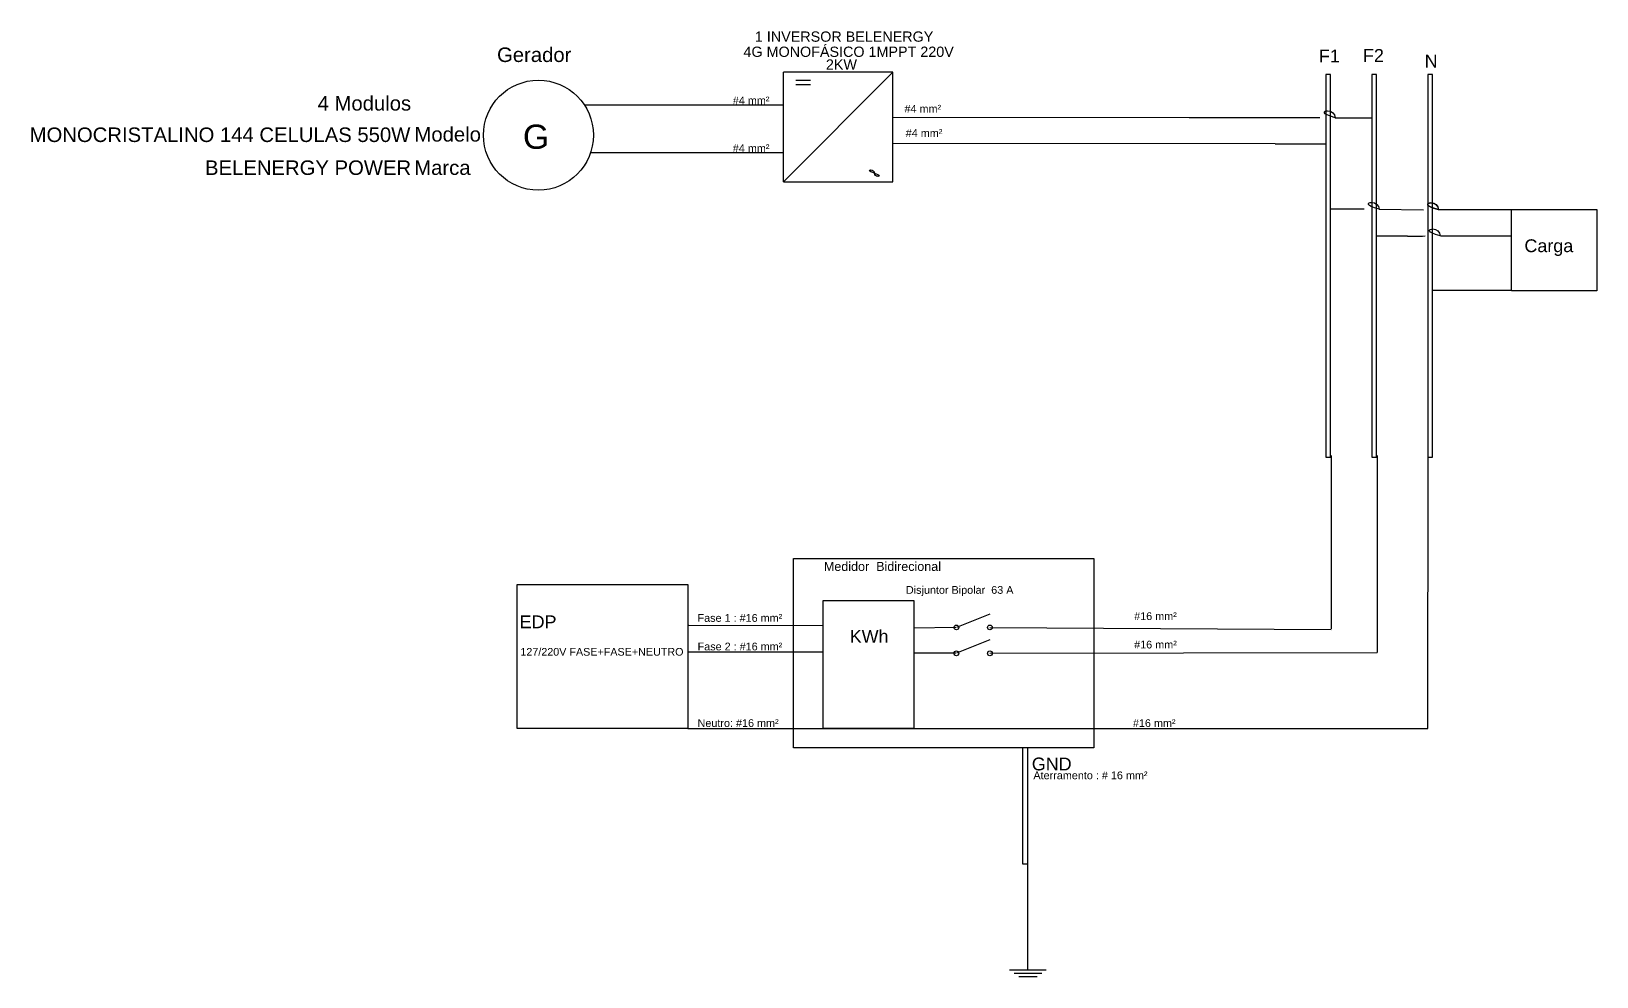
# Model space of a CAD drawing. Header units: millimetres. Extents: x 344681662394 to 344681691117, y 218251207113 to 218251224459.
import ezdxf

# ---------------------------------------------------------------- set-up
doc = ezdxf.new("R2010")
doc.units = ezdxf.units.MM
doc.styles.add('arial', font='arial.ttf')
doc.styles.get("Standard").update_dxf_attribs({"font": 'arial.ttf'})

msp = doc.modelspace()

# ---------------------------------------------------------------- linework, layer by layer
for p, q in [((344681678205, 218251223708), (344681676193, 218251223708)), ((344681678205, 218251223708), (344681676193, 218251221700)), ((344681676193, 218251221698), (344681676193, 218251223708)), ((344681676420, 218251223564), (344681676689, 218251223564)), ((344681676420, 218251223482), (344681676689, 218251223482)), ((344681678205, 218251221698), (344681678205, 218251223708)), ((344681686148, 218251223665), (344681686148, 218251216645)), ((344681686232, 218251223665), (344681686148, 218251223665)), ((344681686232, 218251216645), (344681686232, 218251223665)), ((344681686991, 218251223665), (344681686991, 218251217764)), ((344681687075, 218251223665), (344681686991, 218251223665)), ((344681686991, 218251223665), (344681686991, 218251216645)), ((344681687075, 218251223665), (344681686991, 218251223665)), ((344681687075, 218251217764), (344681687075, 218251223665)), ((344681687075, 218251216645), (344681687075, 218251223665)), ((344681688021, 218251223664), (344681688021, 218251217763)), ((344681688105, 218251223664), (344681688021, 218251223664)), ((344681688021, 218251223664), (344681688021, 218251216644)), ((344681688105, 218251223664), (344681688021, 218251223664)), ((344681688105, 218251217763), (344681688105, 218251223664)), ((344681688105, 218251216644), (344681688105, 218251223664)), ((344681676193, 218251223103), (344681672546, 218251223103)), ((344681683639, 218251222870), (344681678205, 218251222880)), ((344681686318, 218251222874), (344681686991, 218251222874)), ((344681686034, 218251222870), (344681683639, 218251222870)), ((344681685219, 218251222392), (344681678205, 218251222403)), ((344681685219, 218251222392), (344681686146, 218251222392)), ((344681676193, 218251222228), (344681672655, 218251222228)), ((344681676193, 218251221698), (344681678205, 218251221698)), ((344681686848, 218251221193), (344681686232, 218251221193)), ((344681687127, 218251221193), (344681687937, 218251221184)), ((344681688214, 218251221187), (344681689483, 218251221187)), ((344681689483, 218251221187), (344681689551, 218251221187)), ((344681687643, 218251220699), (344681687072, 218251220703)), ((344681687643, 218251220699), (344681687920, 218251220703)), ((344681687920, 218251220703), (344681687971, 218251220705)), ((344681688248, 218251220709), (344681689207, 218251220709)), ((344681689207, 218251220709), (344681689551, 218251220709)), ((344681688105, 218251219708), (344681689551, 218251219708)), ((344681686148, 218251216645), (344681686232, 218251216645)), ((344681686245, 218251216678), (344681686245, 218251213497)), ((344681686991, 218251216645), (344681687075, 218251216645)), ((344681687088, 218251216678), (344681687088, 218251213060)), ((344681688019, 218251211665), (344681688023, 218251216677)), ((344681688021, 218251216644), (344681688105, 218251216644)), ((344681679983, 218251213767), (344681679368, 218251213521)), ((344681674446, 218251213557), (344681674441, 218251213557)), ((344681676926, 218251213553), (344681674461, 218251213557)), ((344681679359, 218251213517), (344681678581, 218251213507)), ((344681679983, 218251213521), (344681686245, 218251213484)), ((344681679983, 218251213293), (344681679368, 218251213046)), ((344681674446, 218251213070), (344681674441, 218251213070)), ((344681676926, 218251213068), (344681674446, 218251213070)), ((344681679361, 218251213046), (344681678587, 218251213047)), ((344681679983, 218251213046), (344681687088, 218251213060)), ((344681674441, 218251211665), (344681688019, 218251211665))]:
    msp.add_line(p, q)
at = {"color": 3}
for p, q in [((344681680580, 218251211314), (344681680580, 218251209182)), ((344681680681, 218251209182), (344681680681, 218251211314)), ((344681680580, 218251209181), (344681680681, 218251209181)), ((344681680681, 218251207239), (344681680681, 218251209182)), ((344681681018, 218251207231), (344681680344, 218251207231)), ((344681680934, 218251207172), (344681680428, 218251207172)), ((344681680849, 218251207113), (344681680512, 218251207113))]:
    msp.add_line(p, q, dxfattribs=at)
for points in [[(344681689551, 218251221187), (344681691117, 218251221187), (344681691117, 218251219695), (344681689551, 218251219695)], [(344681676379, 218251214784), (344681681892, 218251214784), (344681681892, 218251211312), (344681676379, 218251211312)], [(344681671309, 218251214311), (344681674441, 218251214311), (344681674441, 218251211665), (344681671309, 218251211665)], [(344681676926, 218251214014), (344681678587, 218251214014), (344681678587, 218251211668), (344681676926, 218251211668)]]:
    msp.add_lwpolyline(points, close=True)
for centre, radius in [((344681671699, 218251222553), 1009), ((344681679368, 218251213521), 44), ((344681679983, 218251213521), 44), ((344681679368, 218251213046), 44), ((344681679983, 218251213046), 44)]:
    msp.add_circle(centre, radius)
for centre, radius, start, end in [((344681686179, 218251222862), 139, 4.8421, 175.1489), ((344681677800, 218251221852), 63.4, 3.9496, 176.0504), ((344681677926, 218251221861), 63.4, 183.9496, 356.0504), ((344681686989, 218251221181), 139, 4.8264, 175.1736), ((344681688076, 218251221172), 139, 4.8264, 175.1489), ((344681688076, 218251221176), 139, 4.8264, 175.1489), ((344681688109, 218251220693), 139, 4.8264, 175.1489)]:
    msp.add_arc(centre, radius, start, end)

# ---------------------------------------------------------------- texts
for s, height, p in [('1 INVERSOR BELENERGY', 188.29, (344681675671, 218251224268)), ('4G MONOFÁSICO 1MPPT 220V', 188.29, (344681675462, 218251223990)), ('F1', 235.4, (344681686020, 218251223889)), ('F2', 235.4, (344681686829, 218251223898)), ('N', 235, (344681687961, 218251223794)), ('2KW', 188.3, (344681676974, 218251223755)), ('#4 mm²', 142, (344681675266, 218251223119)), ('#4 mm²', 142, (344681678416, 218251222968)), ('G', 444, (344681671415, 218251222303)), ('#4 mm²', 142, (344681678439, 218251222522)), ('#4 mm²', 142, (344681675266, 218251222244)), ('Carga', 235.4, (344681689791, 218251220407)), ('Medidor  Bidirecional', 164.76, (344681676937, 218251214558)), ('Disjuntor Bipolar  63 A', 141.98, (344681678442, 218251214138)), ('EDP', 235.4, (344681671355, 218251213506)), ('Fase 1 : #16 mm²', 141.98, (344681674619, 218251213624)), ('#16 mm²', 142, (344681682630, 218251213657)), ('KWh', 235.4, (344681677411, 218251213240)), ('127/220V FASE+FASE+NEUTRO', 141.22, (344681671368, 218251213003)), ('Fase 2 : #16 mm²', 141.98, (344681674620, 218251213100)), ('#16 mm²', 142, (344681682630, 218251213135)), ('Neutro: #16 mm²', 141.98, (344681674619, 218251211695)), ('#16 mm²', 142, (344681682607, 218251211694)), ('GND', 235.4, (344681680752, 218251210898)), ('Aterramento : # 16 mm²', 141.98, (344681680781, 218251210736))]:
    msp.add_text(s, height=height).set_placement(p)
at = {"style": 'arial'}
for s, p in [('Gerador ', (344681670940, 218251223896)), ('Modelo', (344681669425, 218251222436)), ('Marca', (344681669421, 218251221824))]:
    msp.add_text(s, height=266.2, dxfattribs=at).set_placement(p)
at = {"color": 2, "style": 'arial'}
for s, height, p in [('4 Modulos', 266.2, (344681667648, 218251223005)), ('MONOCRISTALINO 144 CELULAS 550W', 266.22, (344681662364, 218251222428)), ('BELENERGY POWER', 266.22, (344681665582, 218251221824))]:
    msp.add_text(s, height=height, dxfattribs=at).set_placement(p)

doc.saveas('drawing.dxf')
